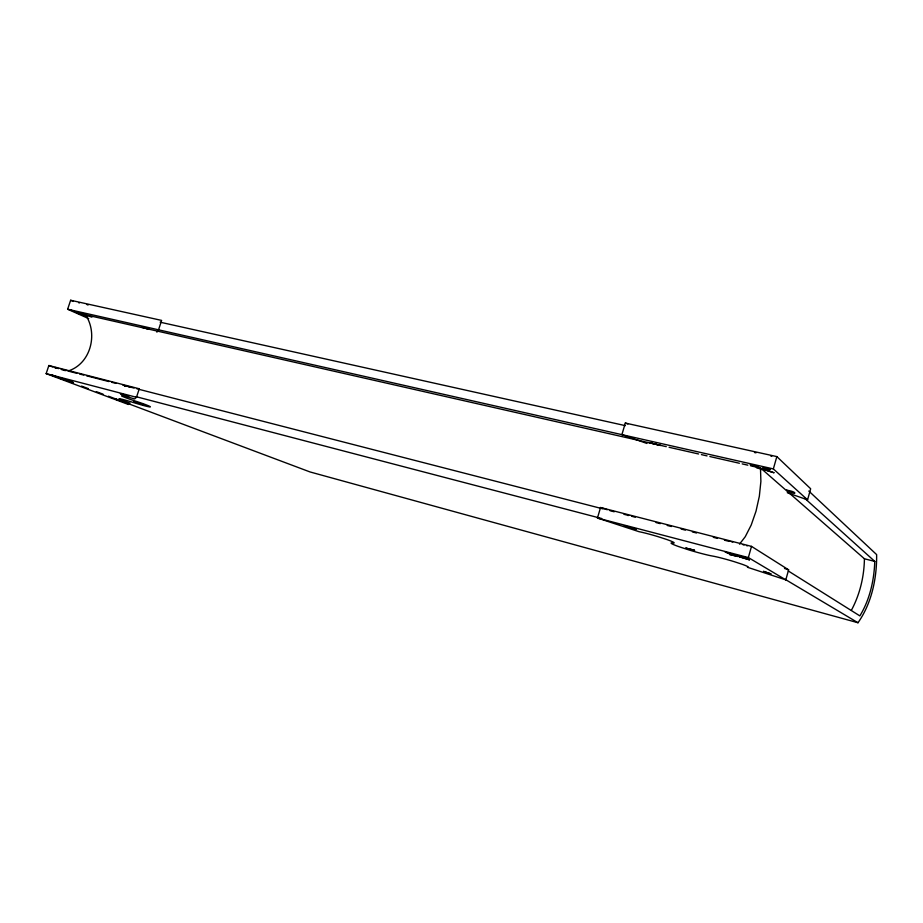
<?xml version="1.0" encoding="UTF-8"?>
<svg xmlns="http://www.w3.org/2000/svg" width="923" height="923" viewBox="0 0 923 923"><rect width="100%" height="100%" fill="white"/><g stroke="black" fill="none" stroke-linecap="round" stroke-linejoin="round"><path stroke-width="1.38" d="M739.519 544.143L745.253 536.713L751.195 525.072L756.018 511.192L759.341 496.228L760.887 481.437L760.483 468.042L750.122 464.8L751.057 464.696L760.333 467.788L864.424 558.784C864.147 576.563 859.855 594.504 851.433 610.207M804.602 498.189L874.773 561.392C874.139 580.279 869.801 599.662 859.855 615.895L788.357 571.014M787.273 492.72L807.567 499.851L810.671 488.763L776.831 456.597L625.298 423.057L621.906 434.652L646.988 443.467M785.808 579.863L788.611 569.826L751.507 546.381L600.538 507.523L597.458 518.034L639.039 531.683A20.294 1.431 16.2 0 1 658.999 536.955L666.902 539.551A21.091 1.488 16.2 0 1 673.594 543.036L671.598 542.886A24.575 1.708 16.1 0 0 678.613 546.566L688.973 549.958A23.606 1.638 16.1 0 0 710.71 555.715L714.24 556.373A20.098 1.361 16 0 1 734.362 561.715L741.954 564.207A20.883 1.419 16 0 1 747.434 567.264L785.808 579.863L748.345 557.561L597.458 518.034M748.345 557.561L751.507 546.381M807.567 499.851L773.359 468.919L776.831 456.597M136.477 397.294L139.269 388.779L48.861 365.508L46.15 373.63L128.435 404.493L129.981 403.109A15.991 0.819 17.6 0 1 118.986 398.771A15.991 0.819 17.6 0 1 131.354 401.886A19.141 1.004 17.6 0 0 150.357 406.905A19.141 1.004 17.6 0 0 133.085 400.328A16.799 0.9 17.6 0 1 121.571 395.736A16.799 0.9 17.6 0 1 134.596 398.978L136.477 397.294L46.15 373.63M88.7 318.597L67.633 309.24L70.633 300.263L161.617 320.408L158.548 329.811L156.887 332.165M123.209 401.747L310.013 471.941L857.986 622.737C871.739 603.25 876.896 578.179 876.631 554.608L808.813 491.059M67.933 371.058C90.777 364.02 98.288 333.757 85.481 314.789M756.606 467.834L762.179 469.403L761.475 469.565M743.084 544.789L744.088 544.951M754.506 452.535L756.018 452.812M628.736 515.461L627.64 515.449M729.897 541.293L728.882 541.351M160.164 322.196L625.39 425.653M67.633 309.24L773.359 468.919M86.889 315.101L666.268 446.651M669.083 447.286L698.607 453.989M701.422 454.624L707.053 455.904M709.868 456.539L739.392 463.254M742.207 463.888L747.838 465.169M750.641 465.803L760.483 468.042M864.424 558.784L874.773 561.392M54.48 367.539L58.668 368.623M61.449 369.338L65.637 370.423M68.429 371.138L76.805 373.296M79.597 374.023L83.785 375.096M86.577 375.811L108.914 381.568M111.706 382.295L115.894 383.368M122.863 385.168L134.031 388.041M136.823 388.768L603.019 508.896M609.988 510.696L614.176 511.78M623.948 514.296L628.136 515.369M656.057 522.568L660.245 523.641M667.225 525.441L671.402 526.525M681.174 529.041L685.362 530.125M692.342 531.913L696.53 532.998M713.283 537.313L717.471 538.397M724.451 540.186L728.628 541.27M124.893 385.768L126.913 386.287M135.785 396.602L601.715 518.53M770.878 456.112L771.732 456.354M631.47 516.188L635.243 517.249M56.384 367.792L55.138 367.481L55.865 367.873M64.01 369.754L66.468 370.538M731.328 541.663L732.77 542.101M746.534 545.597L747.33 545.851M128.793 386.829L130.201 387.302M61.276 369.362L62.372 369.731M65.256 370.665L64.172 370.296M600.538 507.523L607.242 509.738M784.504 568.464L788.611 569.826M124.813 386.091L125.447 386.299M89.508 316.335L91.885 317.143M88.32 315.943L85.701 315.297L87.616 316.174M78.732 302.756L79.378 302.975M87.016 304.613L88.1 305.017M625.298 423.057L627.94 423.992M51.988 374.98L58.703 377.507M66.768 380.541L73.494 383.057M81.559 386.091L88.273 388.618M96.338 391.652L103.053 394.167M108.429 396.198L117.844 399.728M48.861 365.508L52.899 367.054M60.468 378.142L52.346 375.615L64.737 379.341L60.676 378.107M70.667 309.897L73.286 311.063M75.917 312.239L79.851 313.993M70.633 300.263L73.252 301.463M785.092 579.309L857.986 622.737M770.428 469.53C759.271 470.119 759.941 465.365 770.428 469.53M81.72 314.397L85.977 316.277L81.801 314.362M81.835 313.128L86.139 315.031L81.835 313.128M770.843 573.852L763.552 571.406L770.843 573.852M141.646 327.134L149.041 329.199L141.646 327.134M786.684 490.182C796.734 496.274 798.453 491.913 786.684 490.182M660.487 445.451L649.146 442.613L660.487 445.451M624.421 525.833L636.051 529.202L624.421 525.833M64.783 379.791L60.422 378.442L64.783 379.791M763.736 469.495L773.912 472.714L763.736 469.495M735.735 555.277L725.351 552.127L735.735 555.277M115.49 399.059L121.951 401.332L115.49 399.059M749.441 559.811L739.104 556.673L749.441 559.811M685.824 548.077L694.569 550.281L685.824 548.077M82.124 314.097L73.771 311.293L82.124 314.097M729.447 554.4L737.673 556.454L729.447 554.4M737.269 555.519L745.634 557.607L737.269 555.519M72.755 382.134L64.379 379.457L72.755 382.134M120.452 393.74L128.655 396.232L120.452 393.74M143.55 404.747L134.089 401.724L143.55 404.747"/></g></svg>
